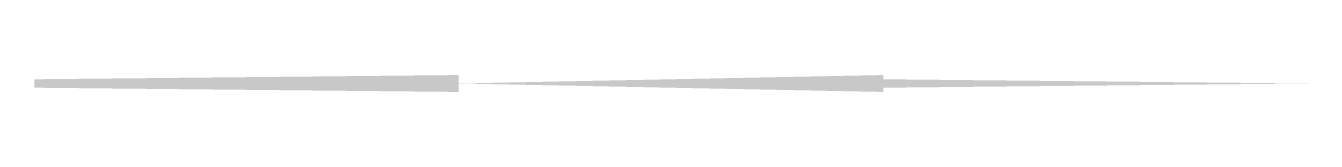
# Model space of a CAD drawing. Extents: x -0.2 to 30.2, y -0.2 to 0.2.
import ezdxf

# ---------------------------------------------------------------- set-up
doc = ezdxf.new("R2010")
doc.units = 0

msp = doc.modelspace()

# ---------------------------------------------------------------- linework, layer by layer
msp.add_lwpolyline([(0, 0, 0.2, 0.4, 0), (10, 0, 0, 0.4, 0), (20, 0, 0.2, 0, 0), (30, 0, 0.2, 0.4, 0)], format="xyseb")

doc.saveas('drawing.dxf')
